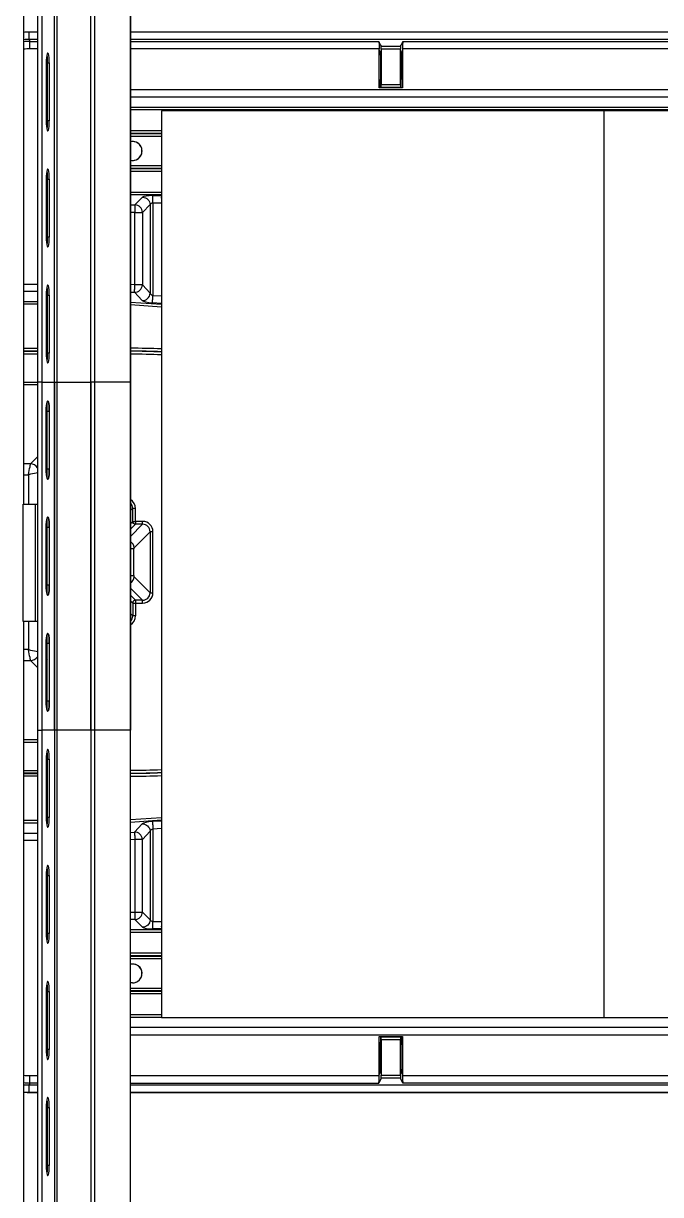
# Model space of a CAD drawing. Header units: feet. Extents: x 1518 to 2565, y 62 to 679.
# Drawn here: x 2186.42 to 2197.41, y 593.08 to 613.26 of the extents above; entities that cross this region are included whole.
import ezdxf

# ---------------------------------------------------------------- set-up
doc = ezdxf.new("R2010")
doc.units = ezdxf.units.FT
doc.header["$LTSCALE"] = 50
doc.header["$MEASUREMENT"] = 0

# ---------------------------------------------------------------- blocks, each defined once
blk = doc.blocks.new('Z1')
at = {"color": 1, "linetype": 'Continuous'}
for p, q in [((57.47164748438445, 134.4975594957341), (57.47164748438445, 204.497559383095)), ((57.51098302997707, 204.497559383095), (57.51098302997707, 134.4975594957341)), ((58.1625110768, 204.497559383095), (58.1625110768, 134.4975594957341)), ((58.78173763011, 134.4975594957341), (58.78173763011, 204.497559383095)), ((56.94137969008079, 138.3925587670365), (56.94137969008079, 202.2475638285687)), ((57.03466565243434, 146.4015597930393), (57.04767307550355, 146.368031007034)), ((63.0711413052195, 146.2221591988236), (63.0920240506457, 146.1800745649889)), ((63.09563904888637, 146.1308326805029), (63.09563904888637, 145.7093902957076)), ((63.44664470070711, 146.1308326805029), (63.44664470070711, 145.7093902957076)), ((63.47114127105306, 146.2221591988236), (63.45025969894414, 146.1800745649889)), ((58.78291798980717, 144.8342204590772), (59.31672686320235, 144.8342204590772)), ((59.31672686320235, 144.7842276499323), (58.78291798980717, 144.7842276499323)), ((58.78291798980717, 144.7815806405106), (59.31672686320235, 144.7815806405106)), ((59.31672686320235, 144.7315878313639), (58.78291798980717, 144.7315878313639)), ((58.78291798980717, 144.2298575207296), (59.31672686320235, 144.2298575207296)), ((59.31672686320235, 144.1798647115829), (58.78291798980717, 144.1798647115829)), ((58.78291798980717, 144.177217702163), (59.31672686320235, 144.177217702163)), ((59.31672686320235, 144.1272248930163), (58.78291798980717, 144.1272248930163)), ((58.78291798980717, 143.772675815464), (59.31672686320235, 143.772675815464)), ((59.31672686320235, 143.7234386242562), (58.78291798980717, 143.7234386242562)), ((56.94137969008079, 142.188173159775), (57.18030514332713, 142.188173159775)), ((58.98690198003533, 142.1726806454117), (59.11995174969707, 142.0302443175151)), ((57.18030514332713, 142.0601498920441), (56.94137969008079, 142.0601498920441)), ((56.94137969008079, 141.8880051073411), (57.18030514332713, 141.8880051073411)), ((57.32990576179509, 141.8880051073411), (57.3484418676635, 141.8880051073411)), ((57.34666546151857, 142.0601498920441), (57.33168216794002, 142.0601498920441)), ((58.78291798980717, 141.8769993678143), (59.31672686320235, 141.8405842151515)), ((58.98321306264916, 141.902516726368), (58.85016329298378, 142.0449530542646)), ((57.18030514332713, 141.8387679161333), (56.94137969008079, 141.8387679161333)), ((57.3484418676635, 141.8387679161333), (57.32990576179509, 141.8387679161333)), ((59.31672686320235, 141.7912296919658), (58.78291798980717, 141.8276448446286)), ((56.94137969008079, 141.0832109910589), (57.18030514332713, 141.0832109910589)), ((57.32990576179509, 141.0832109910589), (57.3484418676635, 141.0832109910589)), ((57.18030514332713, 141.0332181819122), (56.94137969008079, 141.0332181819122)), ((56.94137969008079, 141.0305711724923), (57.18030514332713, 141.0305711724923)), ((57.18030514332713, 140.9805783633456), (56.94137969008079, 140.9805783633456)), ((57.3484418676635, 141.0332181819122), (57.32990576179509, 141.0332181819122)), ((57.32990576179509, 141.0305711724923), (57.3484418676635, 141.0305711724923)), ((57.3483151491273, 140.9805783633456), (57.33003248033128, 140.9805783633456)), ((56.94137969008079, 140.4985973712319), (57.18030514332713, 140.4985973712319)), ((57.51098302997707, 140.4975601565475), (57.51098302997707, 70.49755968252612)), ((58.1625110768, 140.4975601565475), (58.1625110768, 70.49755968252612)), ((58.78173763011, 70.49755968252612), (58.78173763011, 140.4975601565475)), ((57.18030514332713, 140.449355486744), (56.94137969008079, 140.449355486744)), ((57.32990576179509, 139.3570229321303), (57.3484418676635, 139.3755566913605)), ((57.3484418676635, 139.0801147709972), (57.32990576179509, 139.061581011767)), ((56.94137969008079, 72.51755933398454), (56.94137969008079, 136.3725573555985)), ((57.18030514332713, 136.3725573555985), (57.13653327565044, 136.3725573555985)), ((57.32990576179509, 135.7266025777226), (57.3484418676635, 135.7080641252142)), ((57.3484418676635, 135.4126222048508), (57.32990576179509, 135.431155964081)), ((57.47164748438445, 134.4975594957341), (57.25662490167451, 134.4975594957341)), ((57.51098302997707, 134.4975594957341), (57.47164748438445, 134.4975594957341)), ((58.10113823911888, 134.4975594957341), (57.51098302997707, 134.4975594957341)), ((56.94137969008079, 134.3388234094655), (57.18030514332713, 134.3388234094655)), ((57.18030514332713, 134.2895862182577), (56.94137969008079, 134.2895862182577)), ((56.94137969008079, 133.8076005328639), (57.18030514332713, 133.8076005328639)), ((57.32990576179509, 133.8076005328639), (57.3484418676635, 133.8076005328639)), ((57.18030514332713, 133.7576124169991), (56.94137969008079, 133.7576124169991)), ((56.94137969008079, 133.7549607142973), (57.18030514332713, 133.7549607142973)), ((57.18030514332713, 133.7049679051524), (56.94137969008079, 133.7049679051524)), ((57.3484418676635, 133.7576124169991), (57.32990576179509, 133.7576124169991)), ((57.32990576179509, 133.7549607142973), (57.3484418676635, 133.7549607142973)), ((57.3484418676635, 133.7049679051524), (57.32990576179509, 133.7049679051524)), ((58.78291798980717, 132.9605340515827), (59.31672686320235, 132.9969492042455)), ((56.94137969008079, 132.9494109800762), (57.18030514332713, 132.9494109800762)), ((57.18030514332713, 132.9001737888684), (56.94137969008079, 132.9001737888684)), ((57.33094062983946, 132.9494109800762), (57.34740699961912, 132.9494109800762)), ((57.34388704028243, 132.9001737888684), (57.33446058917616, 132.9001737888684)), ((59.31672686320235, 132.9475946810599), (58.78291798980717, 132.911179528397)), ((56.94137969008079, 132.7280336974454), (57.18030514332713, 132.7280336974454)), ((57.18030514332713, 132.6000057364363), (56.94137969008079, 132.6000057364363)), ((58.78291798980717, 131.0647449652333), (59.31672686320235, 131.0647449652333)), ((59.31672686320235, 131.0155030807455), (58.78291798980717, 131.0155030807455)), ((58.78291798980717, 130.6609540031932), (59.31672686320235, 130.6609540031932)), ((59.31672686320235, 130.6109658873283), (58.78291798980717, 130.6109658873283)), ((58.78291798980717, 130.6083141846266), (59.31672686320235, 130.6083141846266)), ((59.31672686320235, 130.5583213754817), (58.78291798980717, 130.5583213754817)), ((58.81920055733644, 130.1445337289242), (58.78291798980717, 130.1486262683138)), ((58.78291798980717, 130.0565910648456), (59.31672686320235, 130.0565910648456)), ((59.31672686320235, 130.0065982557007), (58.78291798980717, 130.0065982557007)), ((58.78291798980717, 130.003951246279), (59.31672686320235, 130.003951246279)), ((59.31672686320235, 129.9539584371341), (58.78291798980717, 129.9539584371341)), ((58.78291798980717, 129.5994140528601), (59.31672686320235, 129.5994140528601)), ((63.09563904888637, 128.6573462157085), (63.09563904888637, 129.0787886005037)), ((63.44664470070711, 128.6573462157085), (63.44664470070711, 129.0787886005037)), ((63.0711413052195, 128.5660196973877), (63.0920240506457, 128.6081043312224)), ((57.04767307550355, 128.4201478891773), (57.03466565243434, 128.3866191031721))]:
    blk.add_line(p, q, dxfattribs=at)
for points in [[(58.10113823911888, 204.497559383095), (57.51098302997707, 204.497559383095), (57.47164748438445, 204.497559383095), (57.25662490167451, 204.497559383095), (57.18030514332713, 204.497559383095), (57.18030514332713, 134.4975594957341), (57.25662490167451, 134.4975594957341), (57.25662490167451, 204.497559383095)], [(57.18030514332713, 146.5274006859818), (57.03466565243434, 146.5274006859818), (56.94137969008079, 146.521914242694)], [(57.18030514332713, 146.4015597930393), (57.03466565243434, 146.4015597930393), (57.03466565243434, 146.5274006859818), (57.03466565243434, 146.5295830607702)], [(75.2442652269201, 146.5295830607702), (75.2442652269201, 146.5274006859818), (75.2442652269201, 146.4015597930393), (58.78291798980717, 146.4015597930393)], [(57.18030514332713, 146.2400077393031), (57.04767307550355, 146.2400077393031), (57.04767307550355, 146.368031007034), (57.18030514332713, 146.368031007034)], [(58.78291798980717, 145.5381747802694), (68.45114160832964, 145.5381747802694), (68.45114160832964, 145.5560186274688), (68.45114160832964, 146.2102758161018), (68.8511415741632, 146.2102758161018), (68.8511415741632, 145.5560186274688), (68.8511415741632, 145.5381747802694), (74.69977694356203, 145.5381747802694), (74.69977694356203, 145.4101468192603)], [(57.3484418676635, 145.99755763344), (57.38166089724837, 145.99755763344), (57.38166089724837, 144.9975606521566), (57.3484418676635, 144.9975606521566)], [(74.52763655880699, 145.175173107029), (74.52763655880699, 145.1887648433494), (58.78291798980717, 145.1887648433494)], [(66.94172731187791, 145.175173107029), (59.31672686320235, 145.175173107029), (59.31672686320235, 129.550172168374), (58.78291798980717, 129.550172168374)], [(59.31672686320235, 129.550172168374), (66.94172731187791, 129.550172168374), (74.56672717389665, 129.550172168374), (74.56672717389665, 145.175173107029), (66.94172731187791, 145.175173107029), (66.94172731187791, 129.550172168374)], [(57.3484418676635, 143.997558977595), (57.38166089724837, 143.997558977595), (57.38166089724837, 142.9975573030333), (57.3484418676635, 142.9975573030333)], [(59.16919128754671, 143.5825463851888), (59.16919128754671, 143.7105743461998), (59.31672686320235, 143.7105743461998)], [(59.11995174969707, 143.5563203414877), (58.98690198003533, 143.4232705718241), (58.98690198003533, 142.1726806454117), (58.85887636566258, 142.1726806454117), (58.85887636566258, 143.4232705718241)], [(59.31672686320235, 143.5825463851888), (59.16919128754671, 143.5825463851888), (59.16919128754671, 141.9918626809031), (59.31672686320235, 141.9818002904776)], [(59.31672686320235, 143.668578884668), (59.30895009970482, 143.6763556481637), (59.31672686320235, 143.6763556481637)], [(57.3484418676635, 141.9975603217499), (57.38166089724837, 141.9975603217499), (57.38166089724837, 140.9975586471883), (57.3484418676635, 140.9975586471883)], [(57.47164748438445, 140.4975601565475), (57.47164748438445, 70.49755968252612), (57.25662490167451, 70.49755968252612), (57.18030514332713, 70.49755968252612), (57.13653327565044, 70.49755968252612)], [(57.25662490167451, 140.4975601565475), (57.18030514332713, 140.4975601565475), (57.18030514332713, 70.49755968252612)], [(57.25662490167451, 70.49755968252612), (57.25662490167451, 140.4975601565475), (57.47164748438445, 140.4975601565475), (57.51098302997707, 140.4975601565475), (58.10113823911888, 140.4975601565475)], [(58.10113823911888, 70.49755968252612), (58.1625110768, 70.49755968252612), (58.78173763011, 70.49755968252612), (58.78291798980717, 70.49755968252612), (58.78291798980717, 140.4975601565475), (58.78173763011, 140.4975601565475), (58.1625110768, 140.4975601565475), (58.10113823911888, 140.4975601565475), (58.10113823911888, 70.49755968252612), (57.51098302997707, 70.49755968252612), (57.47164748438445, 70.49755968252612)], [(57.13653327565044, 138.3925587670365), (57.13653327565044, 136.3725573555985), (56.9307095200129, 136.3725573555985), (56.9307095200129, 138.3925587670365), (57.13653327565044, 138.3925587670365), (57.18030514332713, 138.3925587670365)], [(58.78291798980717, 138.0602276728205), (58.81995969523268, 138.0972717248842), (58.86920040639961, 138.0972717248842), (58.86920040639961, 138.3200053651799), (58.81995969523268, 138.3200053651799), (58.78291798980717, 138.2829613131144)], [(58.78291798980717, 137.8390146549573), (58.99193552188444, 138.0480298403963), (58.99193552188444, 138.0972717248842), (58.86920040639961, 138.0972717248842), (58.86920040639961, 138.0480298403963), (58.78291798980717, 137.9617485971248)], [(58.78291798980717, 137.1644778072659), (58.84043647201543, 137.1644778072659), (58.84043647201543, 137.6237010889454), (58.78291798980717, 137.6237010889454)], [(58.78291798980717, 136.7279512233908), (58.81995969523268, 136.6909071713271), (58.86920040639961, 136.6909071713271), (58.99193552188444, 136.6909071713271), (58.99193552188444, 136.7401490558132), (58.78291798980717, 136.9491642412522)], [(58.78291798980717, 136.8264302990865), (58.86920040639961, 136.7401490558132), (58.86920040639961, 136.6909071713271), (58.86920040639961, 136.4681735310314), (58.81995969523268, 136.4681735310314), (58.78291798980717, 136.5052175830951)], [(57.3484418676635, 133.9975610050915), (57.38166089724837, 133.9975610050915), (57.38166089724837, 132.9975593305298), (57.3484418676635, 132.9975593305298)], [(59.31672686320235, 132.8063786057319), (59.16919128754671, 132.7963162153083), (59.16919128754671, 131.2056325110207), (59.31672686320235, 131.2056325110207)], [(57.3484418676635, 131.9975576559682), (57.38166089724837, 131.9975576559682), (57.38166089724837, 130.9975606746848), (57.3484418676635, 130.9975606746848)], [(59.31672686320235, 131.0776045500115), (59.16919128754671, 131.0776045500115), (59.16919128754671, 131.2056325110207)], [(59.31672686320235, 131.1118232480476), (59.30895009970482, 131.1118232480476), (59.31672686320235, 131.1196000115433)], [(57.3484418676635, 129.9975590001231), (57.38166089724837, 129.9975590001231), (57.38166089724837, 128.9975573255615), (57.3484418676635, 128.9975573255615)], [(58.78291798980717, 128.5481711569082), (63.0711413052195, 128.5481711569082), (63.0711413052195, 128.5660196973877), (63.0711413052195, 129.2202768860188), (63.47114127105306, 129.2202768860188), (63.47114127105306, 128.5660196973877), (63.45025969894414, 128.6081043312224)], [(63.47114127105306, 128.5660196973877), (63.47114127105306, 128.5481711569082), (73.83114191143977, 128.5481711569082), (73.83114191143977, 128.5660196973877)], [(57.03466565243434, 128.2585958354412), (57.03466565243434, 128.2607782102295), (57.03466565243434, 128.3866191031721), (57.18030514332713, 128.3866191031721)], [(57.18030514332713, 128.4201478891773), (57.04767307550355, 128.4201478891773), (57.04767307550355, 128.5481711569082), (57.18030514332713, 128.5481711569082)], [(58.78291798980717, 128.3866191031721), (75.2442652269201, 128.3866191031721), (75.2442652269201, 128.2607782102295), (75.2442652269201, 128.2585958354412)], [(73.82174332668001, 128.4201478891773), (63.48054073580352, 128.4201478891773), (63.43932318528459, 128.5032189295343), (63.10295939098796, 128.5032189295343), (63.06174301378996, 128.4201478891773)], [(56.94137969008079, 128.2686394527482), (57.03466565243434, 128.2607782102295), (57.18030514332713, 128.2607782102295)], [(57.3484418676635, 127.9975603442781), (57.38166089724837, 127.9975603442781), (57.38166089724837, 126.9975586697165), (57.3484418676635, 126.9975586697165)]]:
    blk.add_lwpolyline(points, dxfattribs=at)
for points in [[(58.10113823911888, 134.4975594957341), (58.10113823911888, 204.497559383095), (58.1625110768, 204.497559383095), (58.78173763011, 204.497559383095), (58.78291798980717, 204.497559383095), (58.78291798980717, 134.4975594957341), (58.78173763011, 134.4975594957341), (58.1625110768, 134.4975594957341)], [(63.43570936036485, 146.2357227754692), (63.10657438922499, 146.2357227754692), (63.10657438922499, 145.6241087208873), (63.43570936036485, 145.6241087208873)], [(63.44664470070711, 145.5727877137524), (63.09563904888637, 145.5727877137524), (63.10227651887544, 145.5741159117424), (63.4400072307144, 145.5741159117424)], [(63.10227651887544, 129.2140629844689), (63.4400072307144, 129.2140629844689), (63.44664470070711, 129.2153911824589), (63.09563904888637, 129.2153911824589)], [(63.10657438922499, 128.5524561207421), (63.43570936036485, 128.5524561207421), (63.43570936036485, 129.1640748686023), (63.10657438922499, 129.1640748686023)]]:
    blk.add_lwpolyline(points, close=True, dxfattribs=at)
at = {"color": 1, "linetype": 'Continuous', "flags": 128}
for points in [[(57.38166089724837, 145.99755763344), (57.38061194936745, 146.0459828873609), (57.37755193138219, 146.0904798666616), (57.37272958709218, 146.1274535195389), (57.36653211201701, 146.1539001473575), (57.35946638030873, 146.1676843081223), (57.35210027873472, 146.1676843081223), (57.34503220038823, 146.1539001473575), (57.33883707195491, 146.1274535195389), (57.33401238102306, 146.0904798666616), (57.3309523630378, 146.0459828873609), (57.32990576179509, 145.99755763344), (57.32990576179509, 144.9975606521566), (57.3309523630378, 144.9491353982357), (57.33401238102306, 144.9046384189369), (57.33883707195491, 144.8676647660595), (57.34503220038823, 144.8412181382391), (57.35210027873472, 144.8274339774744), (57.35946638030873, 144.8274339774744), (57.36653211201701, 144.8412181382391), (57.37272958709218, 144.8676647660595), (57.37755193138219, 144.9046384189369), (57.38061194936745, 144.9491353982357), (57.38166089724837, 144.9975606521566)], [(57.38166089724837, 143.997558977595), (57.38061194936745, 144.0459842315158), (57.37755193138219, 144.0904812108165), (57.37272958709218, 144.1274548636939), (57.36653211201701, 144.1539014915124), (57.35946638030873, 144.1676856522772), (57.35210027873472, 144.1676856522772), (57.34503220038823, 144.1539014915124), (57.33883707195491, 144.1274548636939), (57.33401238102306, 144.0904812108165), (57.3309523630378, 144.0459842315158), (57.32990576179509, 143.997558977595), (57.32990576179509, 142.9975573030333), (57.3309523630378, 142.9491367423925), (57.33401238102306, 142.9046350698118), (57.33883707195491, 142.8676661102145), (57.34503220038823, 142.8412147891158), (57.35210027873472, 142.8274353216293), (57.35946638030873, 142.8274353216293), (57.36653211201701, 142.8412147891158), (57.37272958709218, 142.8676661102145), (57.37755193138219, 142.9046350698118), (57.38061194936745, 142.9491367423925), (57.38166089724837, 142.9975573030333)], [(57.38166089724837, 141.9975603217499), (57.38061194936745, 142.0459808823925), (57.37755193138219, 142.0904825549715), (57.37272958709218, 142.1274562078488), (57.36653211201701, 142.1539028356674), (57.35946638030873, 142.1676869964322), (57.35210027873472, 142.1676869964322), (57.34503220038823, 142.1539028356674), (57.33883707195491, 142.1274562078488), (57.33401238102306, 142.0904825549715), (57.3309523630378, 142.0459808823925), (57.32990576179509, 141.9975603217499), (57.32990576179509, 140.9975586471883), (57.3309523630378, 140.9491380865475), (57.33401238102306, 140.9046364139667), (57.33883707195491, 140.8676627610894), (57.34503220038823, 140.8412161332708), (57.35210027873472, 140.827431972506), (57.35946638030873, 140.827431972506), (57.36653211201701, 140.8412161332708), (57.37272958709218, 140.8676627610894), (57.37755193138219, 140.9046364139667), (57.38061194936745, 140.9491380865475), (57.38166089724837, 140.9975586471883)], [(58.78291798980717, 142.0495430812407), (58.85016329298378, 142.0449530542646), (58.85056222170897, 142.0508055733226), (58.85121341418562, 142.0603610896032), (58.85209809730077, 142.073328619801), (58.85318928469496, 142.0893139284708), (58.85445295009777, 142.1078336078644), (58.8558503739514, 142.1283197712055), (58.85734049007078, 142.1501575989332), (58.85887636566258, 142.1726806454117), (58.78291798980717, 142.1778620255573)], [(59.31672686320235, 141.8534766528846), (59.16047821486791, 141.864135089756), (59.16087714358946, 141.869987608814), (59.16152950938704, 141.8795431250946), (59.16241419250218, 141.8925106552924), (59.16350420657545, 141.9084959639622), (59.16476787197826, 141.9270156433558), (59.16616529583553, 141.947506499977), (59.16765541195491, 141.9693443277047), (59.16919128754671, 141.9918626809031)], [(56.94137969008079, 138.9007000969432), (57.02130623342964, 138.9007000969432), (57.0292331818564, 138.9383495820148), (57.03684333394267, 138.9745019110451), (57.04383866646822, 139.0077303271883), (57.04994227595671, 139.036716019009), (57.05490776526131, 139.0603044398467), (57.0585427099395, 139.0775663204367), (57.06069927169301, 139.0878164420265), (56.94137969008079, 139.0878164420265)], [(57.18030514332713, 138.9341725636004), (57.15732215549724, 138.929333792832), (57.12833881031474, 138.9232325299799), (57.09511039417339, 138.9162395440981), (57.05895571850124, 138.9086270453718), (57.02130623342964, 138.9007000969432), (57.02130623342964, 138.3925587670365)], [(57.32990576179509, 138.9975599913432), (57.3309523630378, 138.9491347374224), (57.33401238102306, 138.9046377581217), (57.33883707195491, 138.8676641052443), (57.34503220038823, 138.8412174774257), (57.35210027873472, 138.827433316661), (57.35946638030873, 138.827433316661), (57.36653211201701, 138.8412174774257), (57.37272958709218, 138.8676641052443), (57.37755193138219, 138.9046377581217), (57.38061194936745, 138.9491347374224), (57.38166089724837, 138.9975599913432), (57.3484418676635, 138.9975599913432)], [(57.32990576179509, 136.9975613354982), (57.3309523630378, 136.9491360815773), (57.33401238102306, 136.9046391022785), (57.33883707195491, 136.8676654494011), (57.34503220038823, 136.8412141283025), (57.35210027873472, 136.8274346608159), (57.35946638030873, 136.8274346608159), (57.36653211201701, 136.8412141283025), (57.37272958709218, 136.8676654494011), (57.37755193138219, 136.9046391022785), (57.38061194936745, 136.9491360815773), (57.38166089724837, 136.9975613354982), (57.3484418676635, 136.9975613354982)], [(57.02130623342964, 136.3725573555985), (57.02130623342964, 135.8874787992663), (57.05895571850124, 135.8795518508396), (57.09511039417339, 135.8719393521133), (57.12833881031474, 135.8649463662296), (57.15732215549724, 135.8588451033793), (57.18030514332713, 135.8540063326109)], [(56.94137969008079, 135.7003624541849), (57.06069927169301, 135.7003624541849), (57.0585427099395, 135.7106125757746), (57.05490776526131, 135.7278744563628), (57.04994227595671, 135.7514628772005), (57.04383866646822, 135.7804485690231), (57.03684333394267, 135.8136769851644), (57.0292331818564, 135.8498293141965), (57.02130623342964, 135.8874787992663), (56.94137969008079, 135.8874787992663)], [(57.32990576179509, 134.9975579863749), (57.3309523630378, 134.9491374257323), (57.33401238102306, 134.9046357531533), (57.33883707195491, 134.8676667935561), (57.34503220038823, 134.8412154724574), (57.35210027873472, 134.8274360049709), (57.35946638030873, 134.8274360049709), (57.36653211201701, 134.8412154724574), (57.37272958709218, 134.8676667935561), (57.37755193138219, 134.9046357531533), (57.38061194936745, 134.9491374257323), (57.38166089724837, 134.9975579863749), (57.3484418676635, 134.9975579863749)], [(57.38166089724837, 133.9975610050915), (57.38061194936745, 134.0459815657341), (57.37755193138219, 134.090483238313), (57.37272958709218, 134.1274521979103), (57.36653211201701, 134.153903519009), (57.35946638030873, 134.1676829864955), (57.35210027873472, 134.1676829864955), (57.34503220038823, 134.153903519009), (57.33883707195491, 134.1274521979103), (57.33401238102306, 134.090483238313), (57.3309523630378, 134.0459815657341), (57.32990576179509, 133.9975610050915), (57.32990576179509, 132.9975593305298), (57.3309523630378, 132.949138769889), (57.33401238102306, 132.9046370973083), (57.33883707195491, 132.8676634444309), (57.34503220038823, 132.8412168166124), (57.35210027873472, 132.8274326558476), (57.35946638030873, 132.8274326558476), (57.36653211201701, 132.8412168166124), (57.37272958709218, 132.8676634444309), (57.37755193138219, 132.9046370973083), (57.38061194936745, 132.949138769889), (57.38166089724837, 132.9975593305298)], [(59.31672686320235, 132.9347022433267), (59.16047821486791, 132.9240438064535), (59.16087714358946, 132.9181912873955), (59.16152950938704, 132.9086357711149), (59.16241419250218, 132.8956682409171), (59.16350420657545, 132.8796829322473), (59.16476787197826, 132.8611632528555), (59.16616529583553, 132.8406770895126), (59.16765541195491, 132.8188392617867), (59.16919128754671, 132.7963162153083)], [(57.38166089724837, 131.9975576559682), (57.38061194936745, 132.0459829098891), (57.37755193138219, 132.0904798891897), (57.37272958709218, 132.1274535420653), (57.36653211201701, 132.1539001698857), (57.35946638030873, 132.1676843306504), (57.35210027873472, 132.1676843306504), (57.34503220038823, 132.1539001698857), (57.33883707195491, 132.1274535420653), (57.33401238102306, 132.0904798891897), (57.3309523630378, 132.0459829098891), (57.32990576179509, 131.9975576559682), (57.32990576179509, 130.9975606746848), (57.3309523630378, 130.9491354207639), (57.33401238102306, 130.9046384414632), (57.33883707195491, 130.8676647885859), (57.34503220038823, 130.8412181607673), (57.35210027873472, 130.8274340000025), (57.35946638030873, 130.8274340000025), (57.36653211201701, 130.8412181607673), (57.37272958709218, 130.8676647885859), (57.37755193138219, 130.9046384414632), (57.38061194936745, 130.9491354207639), (57.38166089724837, 130.9975606746848)], [(57.38166089724837, 129.9975590001231), (57.38061194936745, 130.045984254044), (57.37755193138219, 130.0904812333447), (57.37272958709218, 130.127454886222), (57.36653211201701, 130.1539015140406), (57.35946638030873, 130.1676856748054), (57.35210027873472, 130.1676856748054), (57.34503220038823, 130.1539015140406), (57.33883707195491, 130.127454886222), (57.33401238102306, 130.0904812333447), (57.3309523630378, 130.045984254044), (57.32990576179509, 129.9975590001231), (57.32990576179509, 128.9975573255615), (57.3309523630378, 128.9491367649189), (57.33401238102306, 128.90463509234), (57.33883707195491, 128.8676661327409), (57.34503220038823, 128.8412148116422), (57.35210027873472, 128.8274353441575), (57.35946638030873, 128.8274353441575), (57.36653211201701, 128.8412148116422), (57.37272958709218, 128.8676661327409), (57.37755193138219, 128.90463509234), (57.38061194936745, 128.9491367649189), (57.38166089724837, 128.9975573255615)], [(57.38166089724837, 127.9975603442781), (57.38061194936745, 128.0459809049189), (57.37755193138219, 128.0904825774996), (57.37272958709218, 128.127456230377), (57.36653211201701, 128.1539028581956), (57.35946638030873, 128.1676870189604), (57.35210027873472, 128.1676870189604), (57.34503220038823, 128.1539028581956), (57.33883707195491, 128.127456230377), (57.33401238102306, 128.0904825774996), (57.3309523630378, 128.0459809049189), (57.32990576179509, 127.9975603442781), (57.32990576179509, 126.9975586697165), (57.3309523630378, 126.9491381090738), (57.33401238102306, 126.9046364364949), (57.33883707195491, 126.8676627836176), (57.34503220038823, 126.841216155799), (57.35210027873472, 126.8274319950342), (57.35946638030873, 126.8274319950342), (57.36653211201701, 126.841216155799), (57.37272958709218, 126.8676627836176), (57.37755193138219, 126.9046364364949), (57.38061194936745, 126.9491381090738), (57.38166089724837, 126.9975586697165)]]:
    blk.add_lwpolyline(points, dxfattribs=at)
at = {"color": 1, "linetype": 'Continuous'}
for points in [[(57.33917498805113, 146.1293636841393, -0.04422825983164182), (57.3484418676635, 145.99755763344), (57.3484418676635, 144.9975606521566, -0.04422825983195328), (57.33917498804931, 144.8657546014578)], [(58.78291798980717, 145.2380067278373), (74.52763655880699, 145.2380067278373), (74.52763655880699, 145.1887648433494), (74.57687697664733, 145.1887648433494), (74.74901736139873, 145.3609049347724), (74.74901736139873, 141.100172501785), (74.87704238911101, 141.100172501785), (74.87704238911101, 140.9721492340541, -0.3939404110429895), (74.74901736139918, 141.1001725017846), (74.61596759173335, 140.9671227321196), (74.61596759173335, 143.5825463851888), (74.56672717389665, 143.5825463851888)], [(58.78291827614385, 144.3233501123162, 0.2027672558550578), (58.90684379368395, 144.3450719114882, 0.5444653215145865), (58.90684379368395, 144.6163717195449, 0.2027672558549183), (58.78291827614385, 144.6380935187168)], [(57.33917498804931, 144.1293650282938, -0.04422825983195328), (57.3484418676635, 143.997558977595), (57.3484418676635, 142.9975573030333, -0.04423016960695591), (57.33917498804931, 142.8657559456134)], [(58.78291798980717, 143.551293839555), (58.85887636566258, 143.551293839555), (58.99192613532796, 143.6843436092186, -0.3939344371730728), (59.11995174970025, 143.556320341489), (59.11995174969707, 142.0302443175151)], [(58.85887636566258, 143.4232705718241), (58.98690198003442, 143.4232705718235, 0.3939344371732041), (58.85887636566258, 143.551293839555), (58.85887636566258, 143.4232705718241), (58.78291798980717, 143.4232705718241)], [(57.33917498805022, 142.1293616791695, -0.04427981981886867), (57.3484418676635, 141.9975603217499), (57.3484418676635, 140.9975586471883, -0.04427981981855719), (57.3391749880484, 140.8657572897683)], [(57.18030514332895, 139.0232556945053, 0.2345152786796098), (57.06069927169301, 139.0878164420265), (57.18030514332713, 139.2074199670224)], [(58.99193552188444, 138.0480298403963), (58.86920040639961, 138.0480298403963, -0.3939081575146527), (58.81995969523132, 138.0972717248837), (58.81995969523268, 138.3200053651799)], [(58.78291798980854, 137.0380737208301, 0.2448791172472337), (58.84335099834789, 137.1447848080945), (59.11995996293626, 136.8681723235441), (59.16920067410319, 136.8681723235441), (59.16920067410319, 137.9200065726654), (59.11995996293626, 137.9200065726654), (59.11995996293626, 136.8681723235441)], [(59.11995996293626, 137.9200065726654), (58.84335099834789, 137.6433940881168, 0.2448791172472187), (58.78291798980854, 137.7501051753812)], [(57.32990576179645, 137.2445873885001, 0.06732427899926569), (57.34378848142251, 137.3825604079558, 0.06732427899923714), (57.32990576179691, 137.5205334274131)], [(58.99193552188444, 136.7401490558132), (58.86920040639825, 136.7401490558144, 0.3939081575149807), (58.81995969523132, 136.6909071713275), (58.81995969523268, 136.4681735310314)], [(57.18030514332713, 135.5807589291871), (57.06069927169301, 135.7003624541849, 0.2342786326791574), (57.18030514332713, 135.7649232017058)], [(57.33917498805113, 134.1293623625119, -0.04423016960663532), (57.3484418676635, 133.9975610050915), (57.3484418676635, 132.9975593305298, -0.04427981981886867), (57.33917498805022, 132.8657579731104)], [(58.78291798980717, 132.7386405082489), (58.85016329298378, 132.7432258419449), (58.98321306264916, 132.8856621698415, -0.4119387208896209), (59.11995174969752, 132.7579345786962), (58.98690198003533, 132.6154982507978), (58.85887636566258, 132.6154982507978), (58.78291798980717, 132.6103168706541)], [(59.11995174969707, 132.7579345786962), (59.11995174969979, 131.2318585547224, -0.3939344371731385), (58.99192613532796, 131.1038352869909), (58.85887636566258, 131.2368850566563), (58.78291798980717, 131.2368850566563)], [(57.33917498804976, 132.129363706667, -0.04422825983192481), (57.3484418676635, 131.9975576559682), (57.3484418676635, 130.9975606746848, -0.04422825983195328), (57.33917498804931, 130.8657546239859)], [(58.78291798980717, 131.3649083243872), (58.85887636566258, 131.3649083243872), (58.85887636566258, 131.2368850566563, 0.3939344371731385), (58.98690198003442, 131.3649083243878), (59.11995174969707, 131.2318585547218)], [(58.78291827614385, 130.1500858189105, 0.2027672558549841), (58.90684379368395, 130.1718076180824, 0.5444653215145044), (58.90684379368395, 130.4431074261391, 0.2027672558550579), (58.78291827614385, 130.4648292253111)], [(57.33917498805113, 130.1293650508223, -0.04422825983161356), (57.3484418676635, 129.9975590001231), (57.3484418676635, 128.9975573255615, -0.04423016960692743), (57.33917498804976, 128.8657559681415)], [(57.33917498805022, 128.1293617016976, -0.04427981981886867), (57.3484418676635, 127.9975603442781), (57.3484418676635, 126.9975586697165, -0.04427981981886867), (57.33917498805022, 126.865757312297)]]:
    blk.add_lwpolyline(points, format="xyb", dxfattribs=at)
at = {"color": 1, "linetype": 'Continuous', "flags": 128}
for points in [[(57.33917498804976, 138.8657539406444, 0.04422825983195328), (57.3484418676635, 138.9975599913432), (57.3484418676635, 139.9975616659049), (57.38166089724837, 139.9975616659049), (57.38061194936745, 140.0459822265475), (57.37755193138219, 140.0904838991264), (57.37272958709218, 140.1274528587255), (57.36653211201701, 140.1539041798242), (57.35946638030873, 140.1676836473089), (57.35210027873472, 140.1676836473089), (57.34503220038823, 140.1539041798242), (57.33883707195491, 140.1274528587255), (57.33401238102306, 140.0904838991264), (57.3309523630378, 140.0459822265475), (57.32990576179509, 139.9975616659049), (57.3309523630378, 140.0459822265475), (57.33401238102306, 140.0904838991264), (57.33883707195491, 140.1274528587255), (57.34503220038823, 140.1539041798242), (57.35210027873472, 140.1676836473089), (57.35946638030873, 140.1676836473089), (57.36653211201701, 140.1539041798242), (57.37272958709218, 140.1274528587255), (57.37755193138219, 140.0904838991264), (57.38061194936745, 140.0459822265475), (57.38166089724837, 139.9975616659049), (57.38166089724837, 138.9975599913432), (57.38061194936745, 138.9491347374224), (57.37755193138219, 138.9046377581217), (57.37272958709218, 138.8676641052443), (57.36653211201701, 138.8412174774257), (57.35946638030873, 138.827433316661), (57.35210027873472, 138.827433316661), (57.34503220038823, 138.8412174774257), (57.33883707195491, 138.8676641052443), (57.33401238102306, 138.9046377581217), (57.3309523630378, 138.9491347374224), (57.32990576179509, 138.9975599913432), (57.32990576179509, 139.9975616659049)], [(57.33917498804931, 136.8657552847993, 0.04422825983195328), (57.3484418676635, 136.9975613354982), (57.3484418676635, 137.9975583167816), (57.38166089724837, 137.9975583167816), (57.38061194936745, 138.0459835707024), (57.37755193138219, 138.0904805500031), (57.37272958709218, 138.1274542028805), (57.36653211201701, 138.1539008306991), (57.35946638030873, 138.1676849914638), (57.35210027873472, 138.1676849914638), (57.34503220038823, 138.1539008306991), (57.33883707195491, 138.1274542028805), (57.33401238102306, 138.0904805500031), (57.3309523630378, 138.0459835707024), (57.32990576179509, 137.9975583167816), (57.3309523630378, 138.0459835707024), (57.33401238102306, 138.0904805500031), (57.33883707195491, 138.1274542028805), (57.34503220038823, 138.1539008306991), (57.35210027873472, 138.1676849914638), (57.35946638030873, 138.1676849914638), (57.36653211201701, 138.1539008306991), (57.37272958709218, 138.1274542028805), (57.37755193138219, 138.0904805500031), (57.38061194936745, 138.0459835707024), (57.38166089724837, 137.9975583167816), (57.38166089724837, 136.9975613354982), (57.38061194936745, 136.9491360815773), (57.37755193138219, 136.9046391022785), (57.37272958709218, 136.8676654494011), (57.36653211201701, 136.8412141283025), (57.35946638030873, 136.8274346608159), (57.35210027873472, 136.8274346608159), (57.34503220038823, 136.8412141283025), (57.33883707195491, 136.8676654494011), (57.33401238102306, 136.9046391022785), (57.3309523630378, 136.9491360815773), (57.32990576179509, 136.9975613354982), (57.32990576179509, 137.9975583167816)], [(57.33917498804976, 134.8657566289548, 0.04423016960692743), (57.3484418676635, 134.9975579863749), (57.3484418676635, 135.9975596609365), (57.38166089724837, 135.9975596609365), (57.38061194936745, 136.0459802215773), (57.37755193138219, 136.0904818941581), (57.37272958709218, 136.1274555470354), (57.36653211201701, 136.153902174854), (57.35946638030873, 136.1676863356188), (57.35210027873472, 136.1676863356188), (57.34503220038823, 136.153902174854), (57.33883707195491, 136.1274555470354), (57.33401238102306, 136.0904818941581), (57.3309523630378, 136.0459802215773), (57.32990576179509, 135.9975596609365), (57.3309523630378, 136.0459802215773), (57.33401238102306, 136.0904818941581), (57.33883707195491, 136.1274555470354), (57.34503220038823, 136.153902174854), (57.35210027873472, 136.1676863356188), (57.35946638030873, 136.1676863356188), (57.36653211201701, 136.153902174854), (57.37272958709218, 136.1274555470354), (57.37755193138219, 136.0904818941581), (57.38061194936745, 136.0459802215773), (57.38166089724837, 135.9975596609365), (57.38166089724837, 134.9975579863749), (57.38061194936745, 134.9491374257323), (57.37755193138219, 134.9046357531533), (57.37272958709218, 134.8676667935561), (57.36653211201701, 134.8412154724574), (57.35946638030873, 134.8274360049709), (57.35210027873472, 134.8274360049709), (57.34503220038823, 134.8412154724574), (57.33883707195491, 134.8676667935561), (57.33401238102306, 134.9046357531533), (57.3309523630378, 134.9491374257323), (57.32990576179509, 134.9975579863749), (57.32990576179509, 135.9975596609365)]]:
    blk.add_lwpolyline(points, format="xyb", dxfattribs=at)
blk.add_lwpolyline([(58.98690198003533, 131.3649083243872), (58.98690198003533, 132.6154982507985, 0.411948084811457), (58.85016329298378, 132.7432258419449), (58.85056222170897, 132.7373733228869), (58.85121341418562, 132.7278178066063), (58.85209809730077, 132.7148549696885), (58.85318928469496, 132.6988649677387), (58.85445295009777, 132.6803452883469), (58.8558503739514, 132.659859125004), (58.85734049007078, 132.6380212972763), (58.85887636566258, 132.6154982507978), (58.85887636566258, 131.3649083243872)], format="xyb", close=True, dxfattribs=at)
at = {"color": 1, "linetype": 'Continuous'}
for centre, radius, start, end in [((58.81920046229425, 144.4807218155165), 0.1629224794499075, 257.1325678310728, 102.8674321689272), ((58.85417048594172, 142.1777197069659), 0.1328271119343614, 268.2712107310252, 357.8258485426774), ((58.9872202556071, 142.0352833790694), 0.1328271119343592, 268.2712107310252, 357.8258485427034), ((58.62132722591195, 122.500721815517), 18.58248855772503, 87.8553581991192, 89.5017566217797), ((58.62132722591195, 122.500721815517), 18.53249617296721, 87.84957020051397, 89.50041255002117), ((58.62132722591195, 122.500721815517), 18.52984744993924, 87.84926266590607, 89.50034113537285), ((58.62132722591195, 122.500721815517), 18.4798550651814, 87.84344166661194, 89.49898940541088), ((56.6002915334393, 140.0111860882316), 0.7482743798149184, 358.9567128616205, 9.08691855290395), ((56.60023282570546, 138.0111828196113), 0.7483330792811357, 358.9567885416658, 9.086557399378988), ((56.60112849648795, 136.011242929666), 0.7474386306483389, 358.9510344875481, 9.092596926971206), ((58.62132722591195, 152.2874575221103), 18.4798550651814, 270.5010105945891, 272.1565583333881), ((58.62132722591195, 152.2874575221103), 18.52984744993921, 270.4996588646011, 272.1507373340939), ((58.62132722591195, 152.2874575221103), 18.53249617296718, 270.4995874499789, 272.150429799486), ((58.62132722591195, 152.2874575221103), 18.58248855772501, 270.4982433782203, 272.1446418008808), ((58.81920046229425, 130.3074575221108), 0.1629224794498896, 270, 102.8674321689272)]:
    blk.add_arc(centre, radius, start, end, dxfattribs=at)
for centre, major_axis, ratio, start_param, end_param in [((57.04808835526273, 145.3821529766228), (-0.369755511449, 0.9530859722831337), 0.9781889138800457, 5.918991765014184, 6.012204769090912), ((57.05800738864855, 145.3565855644192), (-0.366450242256974, 0.944566273173848), 0.9870118789329081, 5.918991765014114, 6.02536560822628), ((63.4825153423626, 146.24000671676), (0, 0.1299999999999955), 0.08748866352579687, 0.1745329251974561, 1.570796326802986), ((57.05800738864855, 145.3565855644192), (0.3202495028621116, -0.8254787267738096), 0.9825805906154407, 2.777399111424411, 2.899691885318022), ((63.09126420871689, 146.1308348061702), (0, 0.04999999999998295), 0.08748866352678561, 4.712388980378438, 6.108652382050907), ((63.10220029165794, 146.235722260064), (0, 0.05000000000001137), 0.08748866352787275, 4.712388980384691, 6.108652382007701), ((63.44008334055252, 146.235722260064), (0, 0.05000000000001137), 0.08748866352559902, 0.1745329251745118, 1.570796326794897), ((63.45101942349356, 146.1308348061702), (0, 0.04999999999998295), 0.08748866352564874, 0.1745329251438563, 1.570796326801149), ((63.09126420871689, 145.7093923281082), (0, 0.04999999999998295), 0.08748866352678561, 3.665191429169657, 4.712388980367069), ((63.10220029165794, 145.6241065340018), (0, 0.04999999999998295), 0.08748866352564874, 3.159045946121281, 4.712388980394354), ((63.44008334055252, 145.6241065340018), (0, 0.04999999999998295), 0.08748866352564874, 1.570796326785233, 3.124139361019498), ((59.16919167431479, 143.6788344816723), (0.1800000000000637, 0), 0.1763269807084898, 1.570796326794897, 2.967059728389034), ((59.16919167431479, 143.5508094737816), (0.05000000000001137, 0), 0.634777130548938, 1.570796326794897, 2.967059728387242), ((59.42520084690113, 143.5825483303088), (0.1330424092420799, -0.128970248591969), 0.1227442151342103, 3.78032528362249, 3.88731302148208), ((59.16047798616637, 141.8959485693176), (0.1799861978903437, -0.01267271606636201), 0.1758919476312209, 3.32850938815212, 4.724772789746983), ((59.16919167431479, 142.0236766957605), (0.0487680572705358, -0.01899546653822882), 0.5807023059796672, 3.5385697450066, 4.934833146602815), ((58.6864236721558, 138.3144940378897), (-0.1311768082157982, -0.1311768082157698), 0.9702875252475008, 2.371273620688686, 3.385900496811768), ((58.6864236721558, 138.3144940378897), (0.09687196377552709, 0.09687196377558392), 0.9489214213439501, 5.512866274278557, 6.287281610480679), ((58.98642367215507, 137.9144940378901), (0.1311768082157982, 0.1311768082157698), 0.9702875252475008, 5.512866274278639, 7.053504340080443), ((58.98642367215507, 137.9144940378901), (0.09687196377564077, 0.09687196377558394), 0.9489214213428063, 5.512866274278739, 7.0535043400806), ((58.84396309164003, 137.6236999172452), (0, 0.01999999999998181), 0.1763269807101336, 0.1745329252072654, 1.570796326794897), ((58.84396309164003, 137.1644794203821), (0, 0.02000000000001023), 0.176326980709883, 1.570796326794897, 2.967059728382285), ((58.98642367215507, 136.8736852997372), (-0.09687196377552709, 0.09687196377558392), 0.9489214213432167, 2.371273620689583, 3.911911686491041), ((58.98642367215507, 136.8736852997372), (0.1311768082157982, -0.1311768082157698), 0.9702875252476092, 5.512866274278789, 7.053504340080491), ((58.6864236721558, 136.4736852997376), (0.09687196377552709, -0.09687196377558392), 0.9489214213438034, 6.279089003878662, 7.053504340080706), ((58.6864236721558, 136.4736852997376), (-0.1311768082157982, 0.1311768082157698), 0.9702875252476092, 2.897284810367859, 3.911911686490858), ((59.16047798616637, 132.8922307683097), (0.1799861978902866, 0.01267271606636201), 0.1758919476311411, 1.558412517432607, 2.954675919028771), ((59.16919167431479, 132.7645026418686), (0.04876805727053581, 0.01899546653817198), 0.580702305978996, 1.348352160577672, 2.744615562175338), ((59.16919167431479, 131.2373698638457), (0.05000000000001137, 0), 0.6347771305506433, 3.31612557878905, 4.712388980384699), ((59.16919167431479, 131.109344855955), (0.1800000000000637, 0), 0.1763269807084898, 3.316125578788864, 4.712388980384692), ((59.4252008468975, 131.2056310073185), (0.1330424092421367, 0.1289702485919975), 0.1227442151339566, 2.395872285641965, 2.502860023546643), ((63.10220029165794, 129.1640728036273), (0, 0.04999999999998295), 0.08748866352792248, 4.712388980384691, 6.265732014687666), ((63.44008334055252, 129.1640728036273), (0, 0.04999999999998295), 0.08748866352564874, 0.01745329251851344, 1.570796326794897), ((63.09126420871689, 129.0787870095191), (0, 0.05000000000001137), 0.08748866352673589, 4.712388980377869, 5.759586531599431), ((57.05800738864855, 129.4315937732081), (0.3202495028621116, 0.8254787267738096), 0.9825805906155122, 3.383493421861441, 3.505786195755166), ((63.09126420871689, 128.6573445314589), (0, 0.04999999999998295), 0.08748866352678561, 3.316125578713653, 4.712388980384691), ((63.45101942349356, 128.6573445314589), (0, 0.04999999999998295), 0.08748866352564874, 1.570796326794897, 2.967059728451069), ((57.05800738864855, 129.4315937732081), (0.3664502422569174, 0.9445662731738481), 0.9870118789329482, 3.399412352542952, 3.505786195755114), ((57.04808835526273, 129.4060263610045), (0.369755511449057, 0.9530859722831617), 0.978188913880001, 3.412573191678441, 3.505786195755282), ((63.10220029165794, 128.5524570775597), (0, 0.05000000000001137), 0.08748866352787275, 3.316125578745676, 4.712388980376164), ((63.44008334055252, 128.5524570775597), (0, 0.05000000000001137), 0.08748866352559902, 1.570796326803423, 2.967059728406005), ((63.4825153423626, 128.5481726208673), (0, 0.1300000000000239), 0.087488663526215, 1.570796326786807, 2.967059728393155)]:
    blk.add_ellipse(centre, major_axis=major_axis, ratio=ratio, start_param=start_param, end_param=end_param, dxfattribs=at)
for points, knots in [([(57.18030514332713, 146.5295830607702), (57.13175864636287, 146.5295830607702), (57.08321214939861, 146.5295830607702), (57.03466565243434, 146.5295830607702), (57.01547329457389, 146.5294880194178), (56.98428943155523, 146.5293335956339), (56.95329742021204, 146.5259918032916), (56.94137969008079, 146.5247067437685)], [0, 0, 0, 0, 1, 1, 1, 1.615457996710758, 2, 2, 2, 2]), ([(75.78943110245018, 146.3873156909212), (75.77443446933466, 146.3954703246345), (75.7379163618316, 146.4153275678091), (75.68614168473505, 146.4390132338776), (75.6315316325381, 146.4607391414356), (75.58120502654856, 146.4782568109476), (75.54463342993404, 146.4883845603108), (75.5263437683243, 146.4934495048547), (75.50975644656864, 146.4975357792318), (75.46933583821738, 146.5074933660326), (75.41313923555572, 146.5173103528032), (75.35465307402046, 146.5245101908731), (75.3013646197578, 146.5287426834366), (75.26330347532348, 146.5293028596752), (75.2442652269201, 146.5295830607702), (69.75714948121504, 146.5295830607702), (64.27003373551088, 146.5295830607702), (58.78291798980672, 146.5295830607702)], [0, 0, 0, 0, 0.1800199342918768, 0.4383642156289526, 0.5998322163282422, 0.7998738357454495, 0.9999999999999999, 0.9999999999999999, 0.9999999999999999, 1.179720604290737, 1.437949915379343, 1.599566255381174, 1.79970236807446, 2, 2, 2, 3, 3, 3, 3]), ([(76.19272487023409, 145.9946524936677), (76.16868743345549, 146.0312184369595), (76.1206130747014, 146.1043495404265), (76.02063458023258, 146.2163277927048), (75.89201562353264, 146.3256535221335), (75.73089613542106, 146.4215378960234), (75.5559260383452, 146.4879363690397), (75.3916224538043, 146.52244013981), (75.28687311494286, 146.5259663593424), (75.2442652269201, 146.5274006859818), (69.7571494812164, 146.5274006859818), (64.27003373551224, 146.5274006859818), (58.78291798980808, 146.5274006859818)], [0, 0, 0, 0, 0.1154430430580451, 0.2308836137205653, 0.3951569645288637, 0.5594275002510577, 0.7234693996146142, 0.8875182890460503, 1, 1, 1, 2, 2, 2, 2]), ([(58.78291798980717, 146.368031007034), (60.20919299780144, 146.368031007034), (61.6354680057957, 146.368031007034), (63.06174301378996, 146.368031007034), (63.06313631698504, 146.3633655884441), (63.06600892176721, 146.3537467891674), (63.069073030445, 146.3191451445855), (63.07084436885998, 146.2793453272534), (63.07104439404793, 146.2528463545186), (63.0711413052195, 146.2400077393031), (61.64173353341539, 146.2400077393031), (60.21232576161128, 146.2400077393031), (58.78291798980717, 146.2400077393031)], [0, 0, 0, 0, 1, 1, 1, 1.272800510743012, 1.562438997705833, 1.788003957788985, 2, 2, 2, 3, 3, 3, 3]), ([(63.06174301379087, 146.3680310070338), (63.07548180619006, 146.3403422246748), (63.08922059858924, 146.3126534423159), (63.10295939098842, 146.2849646599569), (63.2150806557529, 146.284964659957), (63.32720192051829, 146.284964659957), (63.43932318528368, 146.284964659957), (63.45306236879151, 146.3126534423159), (63.46680155229797, 146.3403422246748), (63.48054073580442, 146.3680310070338), (66.92760826609629, 146.368031007034), (70.3746757963886, 146.368031007034), (73.82174332668092, 146.368031007034), (73.82313689649891, 146.3633655971498), (73.82601004816388, 146.3537468252598), (73.82907190920014, 146.3191450946051), (73.83084447106376, 146.2793453388858), (73.8310448357879, 146.2528463567396), (73.83114191143977, 146.2400077393031), (70.3778083646448, 146.2400077393031), (66.92447481784939, 146.2400077393031), (63.47114127105397, 146.2400077393031), (63.47114127105306, 146.2340582258098), (63.47114127105306, 146.2281087123166), (63.47114127105306, 146.2221591988234), (63.47114127105306, 146.0040734692801), (63.47114127105306, 145.7859877397364), (63.47114127105306, 145.5679020101926), (63.33780794910854, 145.5679020101925), (63.20447462716402, 145.5679020101925), (63.0711413052195, 145.5679020101925), (63.0711413052195, 145.7859877397364), (63.0711413052195, 146.0040734692801), (63.0711413052195, 146.2221591988239), (63.0711413052195, 146.2281087123166), (63.0711413052195, 146.2340582258098), (63.0711413052195, 146.240007739303)], [0, 0, 0, 0, 1, 1, 1, 2, 2, 2, 3, 3, 3, 4, 4, 4, 4.272800673822559, 4.562438782018995, 4.78800389191074, 5, 5, 5, 6, 6, 6, 7, 7, 7, 8, 8, 8, 9, 9, 9, 10, 10, 10, 11, 11, 11, 11]), ([(68.45114160832964, 145.5381747802694), (68.4509815377387, 145.521671684437), (68.45065111170334, 145.4876051365682), (68.44819813411232, 145.4471455321109), (68.44507883020196, 145.420312601771), (68.442832555942, 145.4134665383535), (68.4417433169001, 145.4101468192603), (65.22213487453519, 145.4101468192603), (62.00252643217073, 145.4101468192603), (58.78291798980626, 145.4101468192603)], [0, 0, 0, 0, 0.2719273723106874, 0.5613266104131833, 0.7872832401642081, 1, 1, 1, 2, 2, 2, 2]), ([(63.09563904888637, 145.5727877137524), (63.0952254467411, 145.5731834178277), (63.09428909085909, 145.574079254191), (63.09305700908226, 145.5814030996135), (63.09206188196185, 145.5927086784486), (63.09142118368982, 145.6065569803759), (63.09118303761716, 145.622786253185), (63.09142094398703, 145.6390370939898), (63.09206275000179, 145.6528257998907), (63.09280589939226, 145.6614640609459), (63.09330376805883, 145.6650288765959), (63.09345198081792, 145.6660901025807)], [0, 0, 0, 0, 0.1087084014111882, 0.2461054732904702, 0.3546182345486238, 0.4741544213262702, 0.6000544467208323, 0.7259544721153944, 0.8454906588930409, 0.9540034201511945, 1, 1, 1, 1]), ([(58.78291798980808, 128.2585958354412), (64.27003373551224, 128.2585958354412), (69.7571494812164, 128.2585958354412), (75.24426522692056, 128.2585958354412), (75.26143252582187, 128.258828980468), (75.30318000326588, 128.2593959430906), (75.36011563280408, 128.2640775425989), (75.4184955695855, 128.2718501497311), (75.47101071569341, 128.281161604591), (75.50790290817531, 128.2902076517021), (75.5263437683243, 128.2947293913567), (75.54282935342053, 128.2992741221478), (75.58294454657153, 128.3103330413469), (75.63668708990735, 128.3292179375185), (75.69107746198279, 128.3514599639948), (75.7394317876242, 128.3737499554118), (75.77276531552707, 128.3918258085396), (75.78943110245018, 128.4008632052883), (75.80419787261417, 128.4094266873944), (75.84015672654277, 128.4302797919536), (75.8873234832572, 128.4621698110423), (75.93429062308132, 128.4975023443039), (75.97544005276359, 128.531360666464), (76.00311550223341, 128.5573245443829), (76.01695628739253, 128.5703093544998), (76.02907689187123, 128.5823469574098), (76.0586135415142, 128.6116813408862), (76.09623308580194, 128.6545665231624), (76.13281916241976, 128.7007608871918), (76.16416106698307, 128.744065820385), (76.18444306811944, 128.77627785599), (76.19458832203964, 128.792390628998), (77.0450405886545, 130.1881671448682), (77.89549285526846, 131.5839436607384), (78.74594512188241, 132.9797201766087), (78.75524015262636, 132.995490170897), (78.77785630330982, 133.0338608419461), (78.80488253059593, 133.088527640768), (78.82968262051872, 133.1463284675956), (78.84970330694705, 133.1996952599493), (78.86128880909382, 133.2385958220566), (78.86708144250588, 133.2580457080348), (78.87176037046811, 133.275710151067), (78.88315304646676, 133.3187211308705), (78.89438809721833, 133.3786288972969), (78.90264296693567, 133.4409939755224), (78.90749079408852, 133.4978305509285), (78.90813339817032, 133.5384436927325), (78.90845475122114, 133.5587534875667), (78.90772734184748, 133.5587534875667), (78.9069999324729, 133.5587534875667), (78.90627252309832, 133.5587534875667), (78.86432492323684, 133.5587534875667), (78.8223773233749, 133.5587534875667), (78.78042972351295, 133.5587534875667), (78.7804297235125, 136.1156441279259), (78.7804297235125, 138.6725347682851), (78.7804297235125, 141.2294254086444), (78.76925360817586, 141.2262887337688), (78.75807749283877, 141.2231520588929), (78.74690137750167, 141.220015384017), (78.74690137750076, 138.6693980934092), (78.74690137750076, 136.1187808028018), (78.74690137750076, 133.5681635121944)], [0, 0, 0, 0, 1, 1, 1, 1.180621690194277, 1.439236246727105, 1.600411331102033, 1.800262378968968, 2, 2, 2, 2.180338427505748, 2.438826454095526, 2.600137279950713, 2.800080360195681, 3, 3, 3, 3.180017463443189, 3.438364083787006, 3.599834125724628, 3.799872811423104, 4, 4, 4, 4.17971361500758, 4.437943346132087, 4.599563222882126, 4.799697635595233, 5, 5, 5, 6, 6, 6, 6.180349020951966, 6.438815184754016, 6.600136093953079, 6.800072107997821, 7, 7, 7, 7.180037238545159, 7.438370913689306, 7.599843817644394, 7.799890143823836, 8, 8, 8, 9, 9, 9, 10, 10, 10, 11, 11, 11, 12, 12, 12, 13, 13, 13, 13]), ([(58.78291798980672, 128.2607782102295), (64.27003373551088, 128.2607782102295), (69.75714948121504, 128.2607782102295), (75.2442652269192, 128.2607782102295), (75.28799871157389, 128.2622785604053), (75.3754648619979, 128.2652792326644), (75.52311275947432, 128.2923901311497), (75.68339642224964, 128.3453431243888), (75.8491129350441, 128.4330436857599), (75.99685710752601, 128.5479121373373), (76.11181413320446, 128.670269274895), (76.16932944809741, 128.7578865577798), (76.19272479689971, 128.7935264025436), (76.18638549679781, 128.7973889712562), (76.18004619669637, 128.8012515399688), (76.17370689659492, 128.8051141086814), (76.16757405188764, 128.8088515232844), (76.16144120717945, 128.812588937887), (76.15530836247126, 128.8163263524896), (76.14956383772187, 128.819825974284), (76.14381931297203, 128.8233255960786), (76.13807478822218, 128.8268252178732), (76.13288903257308, 128.8299853591448), (76.12770327692442, 128.8331455004162), (76.12251752127577, 128.8363056416877), (76.11804428850519, 128.8390308724279), (76.11357105573552, 128.8417561031682), (76.10909782296585, 128.8444813339086), (76.10546979598803, 128.8466918683716), (76.1018417690102, 128.8489024028349), (76.09821374203239, 128.8511129372982), (76.09553854849219, 128.8527430695781), (76.09286335495199, 128.854373201858), (76.09018816141179, 128.856003334138), (76.08854514705854, 128.8570045670162), (76.08690213270575, 128.8580057998942), (76.08525911835295, 128.8590070327721), (76.93571138496736, 130.2547819842162), (77.78616365158132, 131.6505569356603), (78.63661591819528, 133.0463318871045), (78.62543980285955, 133.0494685619801), (78.61426368752245, 133.052605236856), (78.60308757218536, 133.055741911732), (77.75753379342677, 131.6680065474143), (76.91198001466955, 130.2802711830965), (76.06642623591233, 128.8925358187787)], [0, 0, 0, 0, 1, 1, 1, 1.115443049473632, 1.230883937349773, 1.395157145437761, 1.559426153629637, 1.723470295081592, 1.887516761177273, 2, 2, 2, 3, 3, 3, 4, 4, 4, 5, 5, 5, 6, 6, 6, 7, 7, 7, 8, 8, 8, 9, 9, 9, 10, 10, 10, 11, 11, 11, 12, 12, 12, 13, 13, 13, 13]), ([(58.78291798980626, 129.2500088092202), (62.00565919598057, 129.2500088092202), (65.22840040215488, 129.2500088092202), (68.45114160832918, 129.2500088092202), (68.45098156222957, 129.266512077922), (68.4506511994914, 129.3005776693553), (68.44819799783, 129.3410338452104), (68.445078839286, 129.3678663603951), (68.44283255890696, 129.3747123793946), (68.4417433169001, 129.3780320769511), (65.22213487453655, 129.3780320769511), (62.00252643217209, 129.3780320769511), (58.78291798980763, 129.3780320769511)], [0, 0, 0, 0, 1, 1, 1, 1.271933256705661, 1.56131711770391, 1.787278637062204, 2, 2, 2, 3, 3, 3, 3]), ([(63.09563904888637, 129.2153911824589), (63.09522542959894, 129.2149976831934), (63.09428894955636, 129.214106757121), (63.09305710693297, 129.2067747966685), (63.09206186743177, 129.1954706186807), (63.09142118798263, 129.1816217974156), (63.09118303644209, 129.1653926755152), (63.09142094428898, 129.1491417939615), (63.09206274992903, 129.1353530983106), (63.0928058993959, 129.1267148350889), (63.09330376805883, 129.1231500195736), (63.09345198081792, 129.1220887936288)], [0, 0, 0, 0, 0.108702142575638, 0.2461137325906134, 0.3546253050359652, 0.4741601822335449, 0.6000588283289333, 0.7259574744243218, 0.8454923516219014, 0.9540039240672532, 1, 1, 1, 1]), ([(58.78291798980717, 128.4201478891773), (60.20919299780144, 128.4201478891773), (61.6354680057957, 128.4201478891773), (63.06174301378996, 128.4201478891773), (63.06313631698504, 128.4248133077672), (63.06600892176721, 128.4344321070421), (63.069073030445, 128.469033751624), (63.07084436885998, 128.5088335689561), (63.07104439404793, 128.5353325416909), (63.0711413052195, 128.5481711569082)], [0, 0, 0, 0, 1, 1, 1, 1.272800510743012, 1.562438997705833, 1.788003957788985, 2, 2, 2, 2]), ([(56.94137969008079, 128.2629981312512), (56.94957704245098, 128.2621690538581), (56.9805693397866, 128.2590345035824), (57.01173972396282, 128.2587817422791), (57.03466565243434, 128.2585958354412), (57.08321214939861, 128.2585958354412), (57.13175864636287, 128.2585958354412), (57.18030514332713, 128.2585958354412)], [0, 0, 0, 0, 0.2644964417415862, 1, 1, 1, 2, 2, 2, 2])]:
    blk.add_open_spline(points, degree=3, knots=knots, dxfattribs=at)
for points, weights, knots in [([(63.44664499031524, 145.5727897877289), (63.45000161094868, 145.5727897877265), (63.45087036829591, 145.6098488354726), (63.45173912564314, 145.6469078832188), (63.44883220690372, 145.6660910579185), (63.44664499031751, 145.6805248146484), (63.44664499031751, 145.7093923281072)], [1, 0.7933533402786285, 1, 0.7933533402786285, 1, 0.8660254037884259, 1], [0, 0, 0, 1.308996939037165, 1.308996939037165, 2.617993878074329, 2.617993878074329, 3.665191429254978, 3.665191429254978, 3.665191429254978]), ([(63.44664499031569, 129.2153895498984), (63.45000161094868, 129.2153895498984), (63.45087036829591, 129.1783305021532), (63.45173912564314, 129.1412714544081), (63.44883220690372, 129.1220882797089), (63.44664499031751, 129.1076545229786), (63.44664499031751, 129.0787870095188)], [1, 0.7933533402893295, 1, 0.7933533402893295, 1, 0.8660254037824476, 1], [0, 0, 0, 1.308996939002008, 1.308996939002008, 2.617993878004016, 2.617993878004016, 3.665191429208578, 3.665191429208578, 3.665191429208578])]:
    blk.add_rational_spline(points, weights, degree=2, knots=knots, dxfattribs=at)

msp = doc.modelspace()

# ---------------------------------------------------------------- block references
msp.add_blockref('Z1', (2129.485598784751, 466.5860560334764))

doc.saveas('drawing.dxf')
